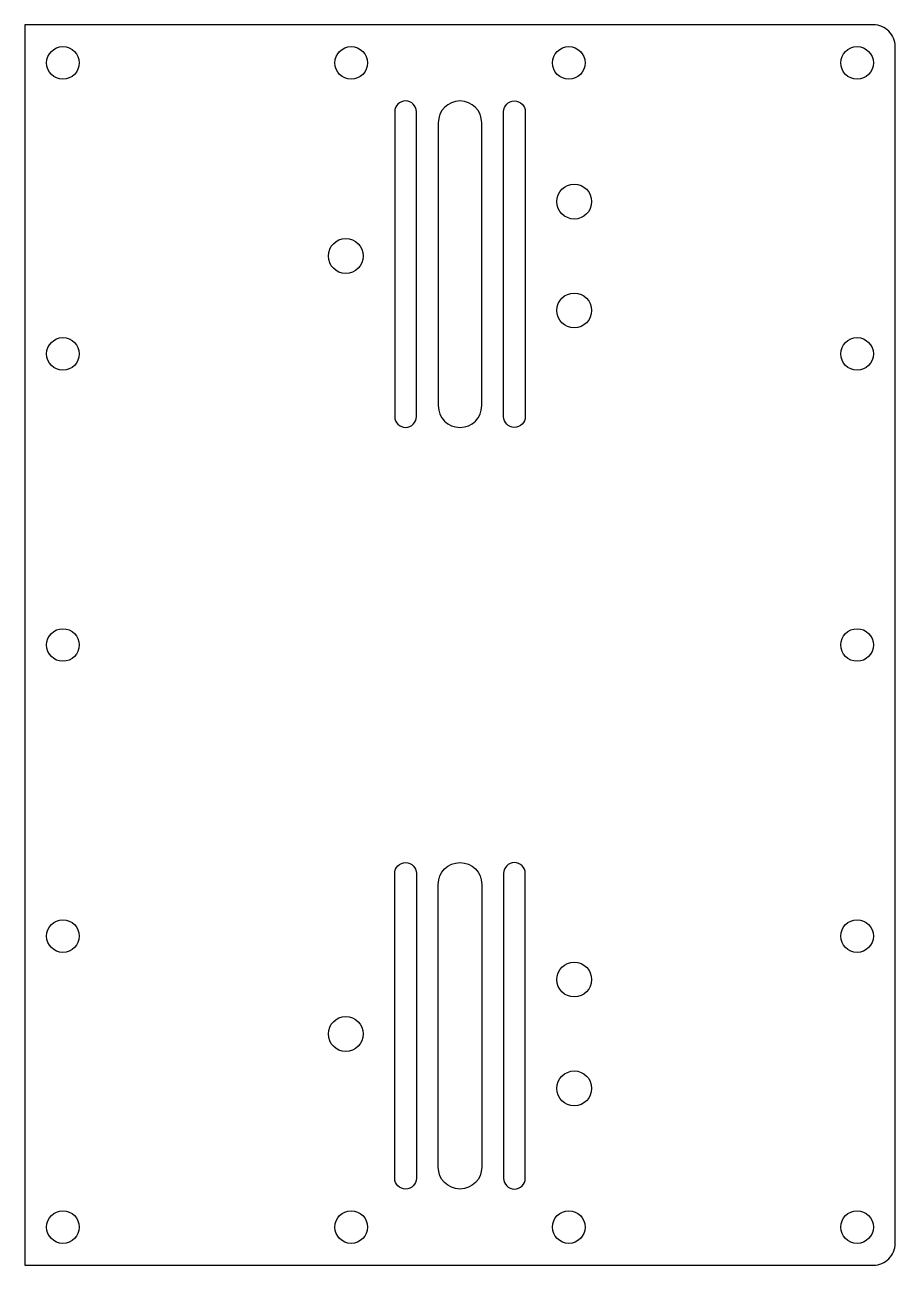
# Model space of a CAD drawing. Header units: millimetres. Extents: x -40 to 40, y -107 to 7.
import ezdxf

# ---------------------------------------------------------------- set-up
doc = ezdxf.new("R2010")
doc.units = ezdxf.units.MM
doc.layers.get('0').update_dxf_attribs({"linetype": 'CONTINUOUS'})

msp = doc.modelspace()

# ---------------------------------------------------------------- linework, layer by layer
for points in [[(38, -107, 0.414214), (40, -105), (40, 5, 0.414214), (38, 7), (-40, 7), (-40, -107)], [(-6, -29, 1), (-4, -29), (-4, -1, 1), (-6, -1)], [(-2, -28, 1), (2, -28), (2, -2, 1), (-2, -2)], [(4, -29), (4, -1, -1), (6, -1), (6, -29, -1)], [(-4, -71), (-4, -99, -1), (-6, -99), (-6, -71, -1)], [(2, -72), (2, -98, -1), (-2, -98), (-2, -72, -1)], [(6, -71, 1), (4, -71), (4, -99, 1), (6, -99)]]:
    msp.add_lwpolyline(points, format="xyb", close=True)
for centre, radius in [((-36.5, 3.5), 1.5), ((-10, 3.5), 1.5), ((10, 3.5), 1.5), ((36.5, 3.5), 1.5), ((10.5, -9.25), 1.6), ((-10.5, -14.25), 1.6), ((10.5, -19.25), 1.6), ((-36.5, -23.25), 1.5), ((36.5, -23.25), 1.5), ((-36.5, -50), 1.5), ((36.5, -50), 1.5), ((-36.5, -76.75), 1.5), ((36.5, -76.75), 1.5), ((10.5, -80.75), 1.6), ((-10.5, -85.75), 1.6), ((10.5, -90.75), 1.6), ((-36.5, -103.5), 1.5), ((-10, -103.5), 1.5), ((10, -103.5), 1.5), ((36.5, -103.5), 1.5)]:
    msp.add_circle(centre, radius)

doc.saveas('drawing.dxf')
